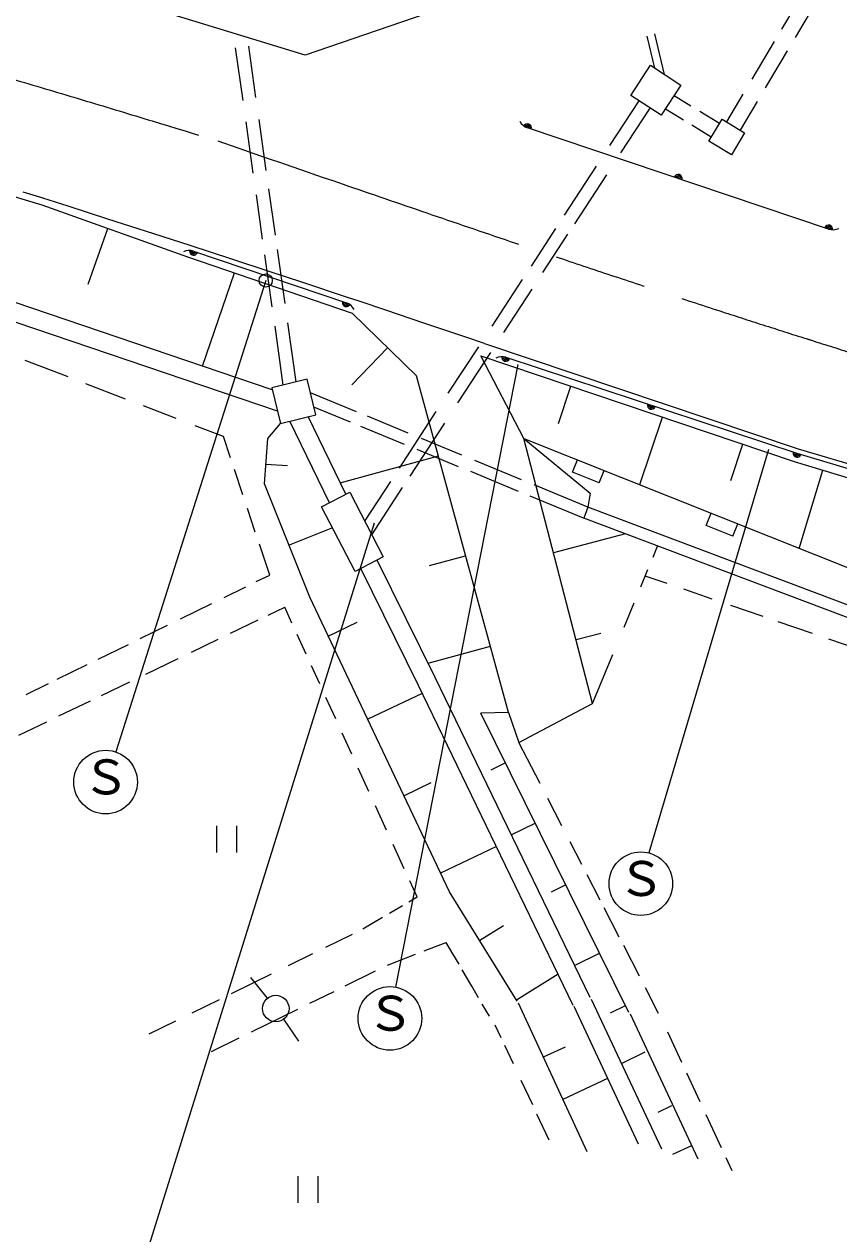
# Model space of a CAD drawing. Units: millimetres, scale not verified. Extents: x 40000 to 680000, y 20000 to 380000.
# Drawn here: x 323681 to 354432, y 260315 to 305968 of the extents above; entities that cross this region are included whole.
import ezdxf
from ezdxf.enums import TextEntityAlignment as Align

# ---------------------------------------------------------------- set-up
doc = ezdxf.new("R2010")
doc.units = ezdxf.units.MM
doc.header["$LTSCALE"] = 1000
doc.linetypes.add('CHAIN', pattern=[18.5, 12, -1.5, 3.5, -1.5])
for name, color, linetype, lineweight in [('M-BGD', 7, 'Continuous', 13), ('M-BMK', 2, 'CHAIN', 13), ('M-STR-HTXT', 7, 'Continuous', 13)]:
    doc.layers.add(name, color=color, linetype=linetype, lineweight=lineweight)
doc.styles.add('ＭＳ ゴシック', font='')
doc.styles.get('ＭＳ ゴシック').set_extended_font_data('MS Gothic')

msp = doc.modelspace()

# ---------------------------------------------------------------- linework, layer by layer
at = {"layer": 'M-BGD'}
for p, q in [((344108, 308176), (334290, 304794)), ((352279, 305776), (353268, 307439)), ((334290, 304794), (326514, 307183)), ((352792, 305464), (353783, 307131)), ((347489, 304307), (347202, 305517)), ((347854, 304069), (347490, 305600)), ((331942, 303086), (331661, 305071)), ((332430, 303203), (332156, 305142)), ((351159, 303892), (352009, 305320)), ((351663, 303565), (352495, 304963)), ((346580, 303279), (347321, 304417)), ((346580, 303279), (347321, 304417)), ((347321, 304417), (348472, 303667)), ((347321, 304417), (348472, 303667)), ((348472, 303667), (347731, 302530)), ((348472, 303667), (347731, 302530)), ((347731, 302530), (346580, 303279)), ((347731, 302530), (346580, 303279)), ((348848, 302878), (348211, 303267)), ((350200, 302278), (350826, 303331)), ((345794, 301389), (346894, 303075)), ((346210, 301111), (347313, 302802)), ((348568, 302345), (347884, 302764)), ((350715, 301970), (351360, 303056)), ((332331, 300344), (332056, 302279)), ((332821, 300446), (332549, 302367)), ((349924, 302219), (349188, 302670)), ((349524, 301550), (350023, 302384)), ((349524, 301550), (350023, 302384)), ((350023, 302384), (350877, 301873)), ((350023, 302384), (350877, 301873)), ((354046, 298236), (342681, 302058)), ((354046, 298236), (342681, 302058)), ((349617, 301704), (348884, 302152)), ((350877, 301873), (350379, 301039)), ((350877, 301873), (350379, 301039)), ((316816, 301430), (324345, 299152)), ((316816, 301430), (324345, 299152)), ((350379, 301039), (349524, 301550)), ((350379, 301039), (349524, 301550)), ((344079, 298762), (345286, 300611)), ((344465, 298439), (345671, 300286)), ((324398, 299400), (323639, 299630)), ((332683, 297859), (332445, 299533)), ((333166, 298010), (332919, 299753)), ((324345, 299152), (329852, 297189)), ((324345, 299152), (329852, 297189)), ((325344, 299095), (324390, 299403)), ((326836, 298613), (325344, 299095)), ((328569, 298054), (326836, 298613)), ((326093, 296162), (326841, 298262)), ((326093, 296162), (326841, 298262)), ((342826, 296841), (343750, 298258)), ((329941, 297612), (328569, 298054)), ((343263, 296597), (344206, 298040)), ((333047, 292164), (317970, 297285)), ((333047, 292164), (317970, 297285)), ((331515, 297094), (329941, 297612)), ((330075, 297403), (335843, 295457)), ((330075, 297403), (335843, 295457)), ((333045, 295302), (332766, 297269)), ((333532, 295426), (333244, 297463)), ((329852, 297189), (336059, 295056)), ((329852, 297189), (336059, 295056)), ((332928, 296629), (331515, 297094)), ((333245, 291357), (317752, 296620)), ((333245, 291357), (317752, 296620)), ((330412, 293059), (331622, 296581)), ((330412, 293059), (331622, 296581)), ((334196, 296213), (332928, 296629)), ((341344, 294571), (342490, 296327)), ((335883, 295658), (334196, 296213)), ((341782, 294328), (342853, 295968)), ((336331, 295511), (335883, 295658)), ((337334, 295172), (336331, 295511)), ((336059, 295056), (338487, 292695)), ((336059, 295056), (338487, 292695)), ((338770, 294688), (337334, 295172)), ((333463, 292350), (333149, 294565)), ((333951, 292470), (333636, 294696)), ((340349, 294156), (338770, 294688)), ((341059, 293916), (340349, 294156)), ((336045, 292360), (337399, 293753)), ((336045, 292360), (337399, 293753)), ((339691, 292039), (340838, 293797)), ((340054, 291680), (341296, 293583)), ((341059, 293916), (352899, 289947)), ((325342, 292654), (323712, 293280)), ((342544, 290334), (340914, 293449)), ((340914, 293449), (352743, 289462)), ((342544, 290334), (340914, 293449)), ((340914, 293449), (352743, 289462)), ((341864, 293396), (352853, 289778)), ((341864, 293396), (352853, 289778)), ((341966, 279987), (338487, 292695)), ((341966, 279987), (338487, 292695)), ((327507, 291822), (326004, 292399)), ((334357, 292570), (333027, 292243)), ((334357, 292570), (333027, 292243)), ((333027, 292243), (333357, 290901)), ((333027, 292243), (333357, 290901)), ((334687, 291228), (334357, 292570)), ((334687, 291228), (334357, 292570)), ((343850, 290903), (344321, 292301)), ((343850, 290903), (344321, 292301)), ((336221, 291344), (334483, 292059)), ((329421, 291086), (328188, 291560)), ((336004, 290946), (334616, 291517)), ((337845, 289210), (339239, 291346)), ((331202, 290401), (330134, 290812)), ((332883, 290334), (333357, 290901)), ((332883, 290334), (333357, 290901)), ((333357, 290901), (334687, 291228)), ((333357, 290901), (334687, 291228)), ((335200, 287904), (333705, 290987)), ((335200, 287904), (333705, 290987)), ((335822, 288228), (334401, 291158)), ((335822, 288228), (334401, 291158)), ((338179, 290538), (336635, 291173)), ((338248, 288914), (339555, 290916)), ((346915, 288589), (347774, 291137)), ((346915, 288589), (347774, 291137)), ((331471, 289596), (331202, 290401)), ((338038, 290109), (336390, 290787)), ((332754, 288623), (332883, 290334)), ((332754, 288623), (332883, 290334)), ((340081, 289268), (338510, 289915)), ((340201, 289705), (338675, 290333)), ((345137, 280331), (342544, 290334)), ((342544, 290334), (357688, 284288)), ((342544, 290334), (345051, 288267)), ((342544, 290334), (345051, 288267)), ((345137, 280331), (342544, 290334)), ((342544, 290334), (357688, 284288)), ((350355, 288749), (350815, 290112)), ((350355, 288749), (350815, 290112)), ((352899, 289947), (362457, 287112)), ((335612, 288660), (339315, 289673)), ((335612, 288660), (339315, 289673)), ((342459, 288776), (340694, 289503)), ((344378, 289064), (344563, 289528)), ((344378, 289064), (344563, 289528)), ((352743, 289462), (362318, 286590)), ((352743, 289462), (362318, 286590)), ((352853, 289778), (362395, 286899)), ((352853, 289778), (362395, 286899)), ((331935, 288210), (331615, 289167)), ((333622, 289295), (332809, 289356)), ((333622, 289295), (332809, 289356)), ((342347, 288335), (340539, 289080)), ((345387, 288661), (344378, 289064)), ((345387, 288661), (344378, 289064)), ((345387, 288661), (345573, 289125)), ((345387, 288661), (345573, 289125)), ((352941, 286183), (353827, 289137)), ((352941, 286183), (353827, 289137)), ((334466, 284348), (332754, 288623)), ((334466, 284348), (332754, 288623)), ((336538, 287208), (337517, 288708)), ((344963, 287746), (342936, 288580)), ((334903, 287750), (335968, 288304)), ((334903, 287750), (335968, 288304)), ((335968, 288304), (337238, 285864)), ((335968, 288304), (337238, 285864)), ((336803, 286699), (337966, 288481)), ((344791, 287330), (342775, 288159)), ((345051, 288267), (344963, 287746)), ((345051, 288267), (344963, 287746)), ((332406, 286800), (332107, 287695)), ((336173, 285310), (334903, 287750)), ((336173, 285310), (334903, 287750)), ((344963, 287746), (344804, 287325)), ((344963, 287746), (344804, 287325)), ((356293, 283469), (344963, 287746)), ((356293, 283469), (344963, 287746)), ((356137, 283047), (344804, 287325)), ((356137, 283047), (344804, 287325)), ((349426, 287048), (349611, 287513)), ((349426, 287048), (349611, 287513)), ((335318, 286954), (333685, 286300)), ((335318, 286954), (333685, 286300)), ((346386, 286728), (343662, 286022)), ((346386, 286728), (343662, 286022)), ((350435, 286645), (349426, 287048)), ((350435, 286645), (349426, 287048)), ((350435, 286645), (350621, 287110)), ((350435, 286645), (350621, 287110)), ((332948, 285179), (332558, 286346)), ((347419, 285848), (347594, 286271)), ((337238, 285864), (336173, 285310)), ((337238, 285864), (336173, 285310)), ((338986, 285537), (340345, 285909)), ((338986, 285537), (340345, 285909)), ((338567, 281005), (336387, 285421)), ((338567, 281005), (336387, 285421)), ((339196, 281313), (337008, 285745)), ((339196, 281313), (337008, 285745)), ((346960, 284737), (347229, 285388)), ((332438, 284929), (332948, 285179)), ((347958, 284854), (347126, 285140)), ((331225, 284333), (332045, 284735)), ((349652, 284273), (348582, 284640)), ((329586, 283529), (330763, 284106)), ((332886, 283662), (333514, 283964)), ((333789, 283362), (333514, 283964)), ((339739, 273218), (334466, 284348)), ((339739, 273218), (334466, 284348)), ((346330, 283215), (346707, 284126)), ((351579, 283612), (350350, 284034)), ((328057, 282779), (329087, 283284)), ((331472, 282981), (332512, 283482)), ((336242, 283386), (335164, 282876)), ((336242, 283386), (335164, 282876)), ((353444, 282972), (352147, 283417)), ((329996, 282270), (331004, 282755)), ((334326, 282189), (333987, 282930)), ((345445, 282976), (344514, 282734)), ((345445, 282976), (344514, 282734)), ((355168, 282380), (354055, 282762)), ((326475, 282003), (327615, 282562)), ((338930, 281851), (341280, 282494)), ((338930, 281851), (341280, 282494)), ((345137, 280331), (345904, 282185)), ((324925, 281243), (326060, 281800)), ((328267, 281438), (329490, 282027)), ((334836, 281072), (334523, 281757)), ((345040, 269239), (339196, 281313)), ((345040, 269239), (339196, 281313)), ((323758, 280670), (324605, 281086)), ((326605, 280638), (327671, 281151)), ((344410, 268934), (338567, 281005)), ((344410, 268934), (338567, 281005)), ((324992, 279861), (326179, 280432)), ((335439, 279754), (335071, 280560)), ((338709, 280713), (336650, 279738)), ((338709, 280713), (336650, 279738)), ((342358, 278857), (345137, 280331)), ((341966, 279987), (340913, 279963)), ((346508, 268673), (340913, 279963)), ((346508, 268673), (340913, 279963)), ((341966, 279987), (342358, 278857)), ((323481, 279134), (324534, 279640)), ((336051, 278416), (335686, 279213)), ((343156, 277309), (342358, 278857)), ((341310, 277824), (341842, 278088)), ((341310, 277824), (341842, 278088)), ((336693, 277012), (336292, 277889)), ((339036, 277330), (338019, 276848)), ((339036, 277330), (338019, 276848)), ((343978, 275716), (343446, 276748)), ((337360, 275555), (336940, 276473)), ((342070, 275375), (342967, 275819)), ((342070, 275375), (342967, 275819)), ((330951, 274711), (330951, 275711)), ((331701, 275711), (331701, 274711)), ((338029, 274092), (337610, 275007)), ((341508, 274930), (339401, 273932)), ((341508, 274930), (339401, 273932)), ((344733, 274251), (344288, 275115)), ((338515, 273028), (338238, 273635)), ((343585, 273226), (344120, 273491)), ((343585, 273226), (344120, 273491)), ((345428, 272903), (344931, 273868)), ((338200, 272843), (338515, 273028)), ((342293, 269090), (339739, 273218)), ((342293, 269090), (339739, 273218)), ((337470, 272414), (337956, 272700)), ((346147, 271509), (345576, 272617)), ((336465, 271825), (337207, 272260)), ((341780, 271941), (340876, 271381)), ((341780, 271941), (340876, 271381)), ((336065, 271613), (335056, 271119)), ((339209, 271154), (339616, 271311)), ((339867, 270879), (339616, 271311)), ((346903, 270044), (346311, 271192)), ((334570, 270881), (333650, 270431)), ((337396, 270455), (338457, 270864)), ((338783, 270990), (339209, 271154)), ((340095, 270489), (339867, 270879)), ((344460, 270439), (345401, 270906)), ((344460, 270439), (345401, 270906)), ((340574, 269667), (340219, 270276)), ((332999, 270112), (331495, 269376)), ((332864, 269205), (332236, 269984)), ((335795, 269670), (336947, 270235)), ((343839, 270114), (342263, 269139)), ((343839, 270114), (342263, 269139)), ((334466, 269018), (335377, 269465)), ((340832, 269225), (340574, 269667)), ((347630, 268634), (347131, 269602)), ((331038, 269152), (330005, 268646)), ((341241, 268524), (340972, 268984)), ((344928, 263411), (342342, 269026)), ((344432, 268901), (346862, 263708)), ((345084, 269173), (347739, 263521)), ((345809, 268653), (346378, 268935)), ((345809, 268653), (346378, 268935)), ((332261, 267935), (334006, 268792)), ((346550, 268618), (349112, 263151)), ((329388, 268344), (328390, 267855)), ((333464, 268413), (334037, 267589)), ((341683, 267710), (341458, 268184)), ((330749, 267193), (331795, 267707)), ((347969, 267936), (348496, 266798)), ((342149, 266724), (341821, 267417)), ((344102, 267364), (343278, 266988)), ((346226, 266743), (347127, 267186)), ((345706, 266177), (344017, 265379)), ((348685, 266389), (349187, 265307)), ((342433, 266113), (342863, 265190)), ((343022, 264849), (343482, 263861)), ((347619, 264904), (348126, 265153)), ((349415, 264814), (349988, 263577)), ((348170, 263316), (348879, 263648)), ((350162, 263201), (350392, 262704)), ((334021, 261487), (334021, 262487)), ((334771, 262487), (334771, 261487))]:
    msp.add_line(p, q, dxfattribs=at)
for centre, radius in [((332798, 296295), 250), ((332798, 296295), 250), ((333178, 268816), 500)]:
    msp.add_circle(centre, radius, dxfattribs=at)
for centre, radius, start, end in [((342841, 302532), 500, 206.4102, 251.4102), ((342841, 302532), 500, 206.4102, 251.4102), ((342681, 302058), 150, 341.4102, 161.4102), ((342681, 302058), 150, 341.4102, 161.4102), ((342681, 302058), 100, 341.4102, 161.4102), ((342681, 302058), 100, 341.4102, 161.4102), ((342681, 302058), 50, 341.4102, 161.4102), ((342681, 302058), 50, 341.4102, 161.4102), ((348364, 300147), 150, 341.4102, 161.4102), ((348364, 300147), 150, 341.4102, 161.4102), ((348364, 300147), 100, 341.4102, 161.4102), ((348364, 300147), 100, 341.4102, 161.4102), ((348364, 300147), 50, 341.4102, 161.4102), ((348364, 300147), 50, 341.4102, 161.4102), ((354046, 298236), 150, 341.4102, 161.4102), ((354046, 298236), 150, 341.4102, 161.4102), ((354046, 298236), 100, 341.4102, 161.4102), ((354046, 298236), 100, 341.4102, 161.4102), ((354046, 298236), 50, 341.4102, 161.4102), ((354046, 298236), 50, 341.4102, 161.4102), ((354206, 298710), 500, 251.4102, 296.4102), ((354206, 298710), 500, 251.4102, 296.4102), ((329915, 296929), 500, 71.36, 116.36), ((329915, 296929), 500, 71.36, 116.36), ((330075, 297403), 150, 161.36, 341.36), ((330075, 297403), 150, 161.36, 341.36), ((330075, 297403), 100, 161.36, 341.36), ((330075, 297403), 100, 161.36, 341.36), ((330075, 297403), 50, 161.36, 341.36), ((330075, 297403), 50, 161.36, 341.36), ((335843, 295457), 150, 161.36, 341.36), ((335843, 295457), 150, 161.36, 341.36), ((335843, 295457), 100, 161.36, 341.36), ((335843, 295457), 100, 161.36, 341.36), ((335843, 295457), 50, 161.36, 341.36), ((335843, 295457), 50, 161.36, 341.36), ((335684, 294983), 500, 26.36, 71.36), ((335684, 294983), 500, 26.36, 71.36), ((341708, 292921), 500, 71.7763, 116.7763), ((341708, 292921), 500, 71.7763, 116.7763), ((341864, 293396), 150, 161.7763, 341.7763), ((341864, 293396), 150, 161.7763, 341.7763), ((341864, 293396), 100, 161.7763, 341.7763), ((341864, 293396), 100, 161.7763, 341.7763), ((341864, 293396), 50, 161.7763, 341.7763), ((341864, 293396), 50, 161.7763, 341.7763), ((347359, 291587), 150, 161.7763, 341.7763), ((347359, 291587), 150, 161.7763, 341.7763), ((347359, 291587), 100, 161.7763, 341.7763), ((347359, 291587), 100, 161.7763, 341.7763), ((347359, 291587), 50, 161.7763, 341.7763), ((347359, 291587), 50, 161.7763, 341.7763), ((352853, 289778), 150, 161.7763, 343.2087), ((352853, 289778), 150, 161.7763, 343.2087), ((352853, 289778), 100, 161.7763, 343.2087), ((352853, 289778), 100, 161.7763, 343.2087), ((352853, 289778), 50, 161.7763, 343.2087), ((352853, 289778), 50, 161.7763, 343.2087)]:
    msp.add_arc(centre, radius, start, end, dxfattribs=at)
at = {"layer": 'M-BMK'}
for points, knots in [([(264058, 310978), (264760, 311044), (265461, 311110), (266163, 311167), (267581, 311284), (269002, 311368), (270420, 311472), (271932, 311584), (273442, 311719), (274954, 311817), (276203, 311898), (277455, 311953), (278707, 311994), (280554, 312055), (282402, 312088), (284248, 312035), (286161, 311981), (288072, 311835), (289973, 311616), (291903, 311394), (293823, 311097), (295737, 310767), (298310, 310322), (300873, 309816), (303423, 309253), (303612, 309211), (303801, 309169), (303989, 309126), (304131, 309094), (304272, 309061), (304414, 309030), (304508, 309008), (304603, 308987), (304697, 308966), (305260, 308838), (305817, 308689), (306375, 308540), (308250, 308040), (310125, 307541), (312000, 307038), (315022, 306227), (318041, 305404), (321049, 304538), (324374, 303580), (327683, 302570), (330993, 301560)], [0, 0, 0, 0, 1, 1, 1, 2, 2, 2, 3, 3, 3, 4, 4, 4, 5, 5, 5, 6, 6, 6, 7, 7, 7, 8, 8, 8, 9, 9, 9, 10, 10, 10, 11, 11, 11, 12, 12, 12, 13, 13, 13, 14, 14, 14, 15, 15, 15, 15]), ([(330993, 301560), (335195, 300108), (339397, 298656), (343610, 297239), (344313, 297003), (345015, 296767), (345718, 296533), (346422, 296300), (347125, 296067), (347829, 295835), (348533, 295604), (349237, 295374), (349942, 295145), (351026, 294793), (352111, 294445), (353197, 294101), (354284, 293757), (355371, 293417), (356461, 293082), (357537, 292751), (358615, 292423), (359692, 292096)], [0, 0, 0, 0, 1, 1, 1, 2, 2, 2, 3, 3, 3, 4, 4, 4, 5, 5, 5, 6, 6, 6, 7, 7, 7, 7]), ([(330993, 301560), (335195, 300108), (339397, 298656), (343610, 297239), (344313, 297003), (345015, 296767), (345718, 296533), (346422, 296300), (347125, 296067), (347829, 295835), (348533, 295604), (349237, 295373), (349942, 295145), (351026, 294793), (352111, 294445), (353197, 294101), (354284, 293757), (355371, 293416), (356461, 293082), (357550, 292748), (358642, 292420), (359733, 292093)], [0, 0, 0, 0, 1, 1, 1, 2, 2, 2, 3, 3, 3, 4, 4, 4, 5, 5, 5, 6, 6, 6, 7, 7, 7, 7])]:
    msp.add_open_spline(points, degree=3, knots=knots, dxfattribs=at)
at = {"layer": 'M-STR-HTXT'}
for p, q in [((332798, 296295), (327135, 278501)), ((332798, 296295), (327135, 278504)), ((342318, 293127), (337695, 269619)), ((342318, 293127), (337697, 269627)), ((351773, 289919), (347266, 274692)), ((351773, 289919), (347266, 274691)), ((336894, 287142), (326757, 254647))]:
    msp.add_line(p, q, dxfattribs=at)
for centre in [(326755, 277365), (346959, 273531), (337486, 268446)]:
    msp.add_circle(centre, 1200, dxfattribs=at)

# ---------------------------------------------------------------- texts
at = {"layer": 'M-STR-HTXT', "style": 'ＭＳ ゴシック'}
for p in [(325865, 276504), (346069, 272670), (336597, 267585)]:
    msp.add_text('Ｓ', height=1320, dxfattribs=at).set_placement(p, align=Align.BOTTOM_LEFT)

doc.saveas('drawing.dxf')
